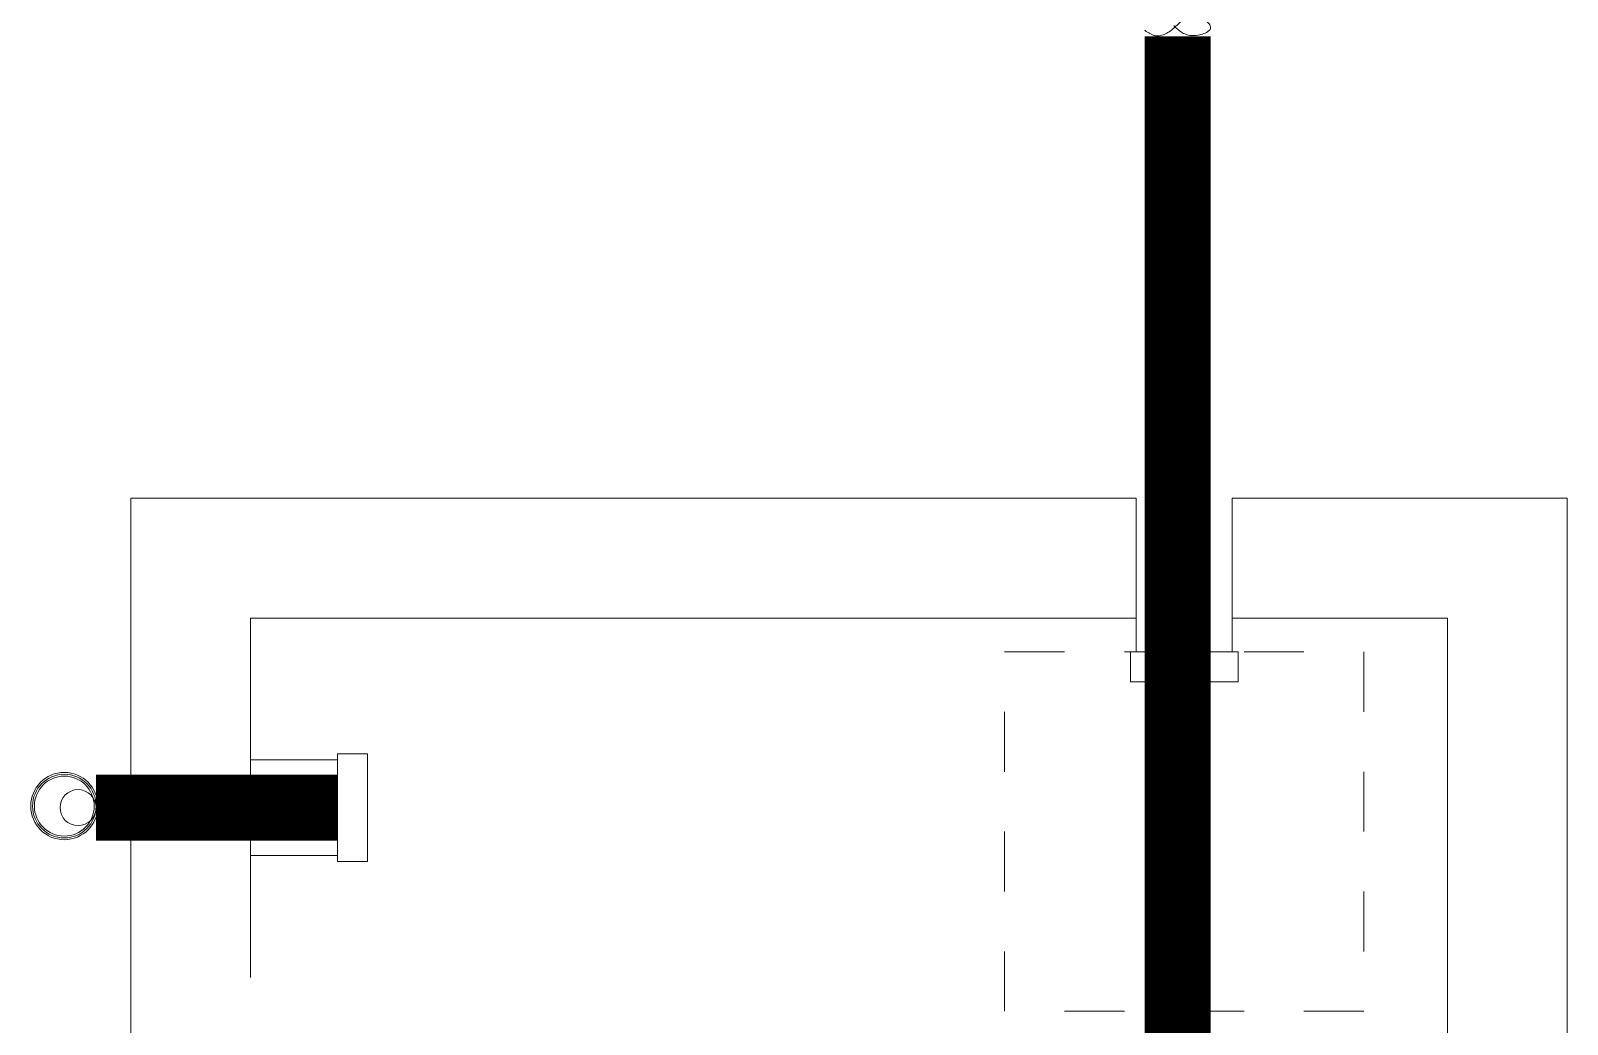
# Model space of a CAD drawing. Header units: millimetres. Extents: x 553474 to 556484, y 6145926 to 6146600.
# Drawn here: x 556200.986 to 556203.553, y 6146172.235 to 6146173.894 of the extents above; entities that cross this region are included whole.
import ezdxf

# ---------------------------------------------------------------- set-up
doc = ezdxf.new("R2010")
doc.units = ezdxf.units.MM
doc.linetypes.add('DASHED', pattern=[5.5, 4, -1.5])
doc.linetypes.add('DASHED2', pattern=[9.525, 6.35, -3.175])
doc.layers.add('8', color=8, linetype='Continuous', lineweight=0)

# ---------------------------------------------------------------- blocks, each defined once
blk = doc.blocks.new('bajada-100')
at = {"linetype": 'Continuous'}
for radius in [0.0561, 0.0531, 0.05]:
    blk.add_circle((0, 0), radius, dxfattribs=at)

msp = doc.modelspace()

# ---------------------------------------------------------------- linework, layer by layer
at = {"layer": '8'}
for p, q in [((556202.8329, 6146173.1137, 9.796), (556202.8329, 6146172.8571, 9.796)), ((556202.9929, 6146173.1137, 9.796), (556202.9929, 6146172.8571, 9.796))]:
    msp.add_line(p, q, dxfattribs=at)
at = {"layer": '8', "linetype": 'DASHED2'}
for p, q in [((556201.3529, 6146172.6771, 9.796), (556201.4982, 6146172.6771, 9.796)), ((556201.3529, 6146172.5171, 9.796), (556201.4982, 6146172.5171, 9.796))]:
    msp.add_line(p, q, dxfattribs=at)
at = {"layer": '8', "const_width": 0.11}
msp.add_lwpolyline([(556202.9021, 6146148.6045), (556202.9021, 6146173.885)], dxfattribs=at)
at = {"layer": '8', "elevation": 9.796}
for points in [[(556201.1529, 6146171.2937), (556201.1529, 6146173.1137), (556202.8329, 6146173.1137)], [(556202.9929, 6146173.1137), (556203.5529, 6146173.1137), (556203.5529, 6146170.7137), (556201.1529, 6146170.7137), (556201.1529, 6146171.1337)], [(556201.3529, 6146172.3137), (556201.3529, 6146172.9137), (556202.8329, 6146172.9137)], [(556202.9929, 6146172.9137), (556203.3529, 6146172.9137), (556203.3529, 6146170.9137), (556201.3529, 6146170.9137), (556201.3529, 6146171.1337)]]:
    msp.add_lwpolyline(points, dxfattribs=at)
at = {"layer": '8', "linetype": 'DASHED', "ltscale": 0.01, "elevation": 9.796}
msp.add_lwpolyline([(556202.6129, 6146172.8571), (556203.2129, 6146172.8571), (556203.2129, 6146172.2571), (556202.6129, 6146172.2571)], close=True, dxfattribs=at)
at = {"layer": '8', "elevation": 9.796}
for points in [[(556203.0029, 6146172.8571), (556203.0029, 6146172.8071), (556202.8229, 6146172.8071), (556202.8229, 6146172.8571)], [(556201.4982, 6146172.6871), (556201.5482, 6146172.6871), (556201.5482, 6146172.5071), (556201.4982, 6146172.5071)]]:
    msp.add_lwpolyline(points, close=True, dxfattribs=at)
at = {"layer": '8', "const_width": 0.11, "elevation": 9.796}
msp.add_lwpolyline([(556201.0949, 6146172.5971), (556201.4982, 6146172.5971)], dxfattribs=at)
at = {"layer": '8'}
msp.add_circle((556201.0648, 6146172.5971, 9.796), 0.0301, dxfattribs=at)
at = {"layer": '8', "linetype": 'DASHED', "ltscale": 2}
msp.add_open_spline([(556202.8464, 6146173.8953), (556202.852, 6146173.892), (556202.8672, 6146173.8801), (556202.8987, 6146173.8973), (556202.9207, 6146173.9294), (556202.9752, 6146173.8978), (556202.9206, 6146173.8794), (556202.9034, 6146173.895), (556202.8953, 6146173.9029)], degree=3, knots=[17.75888, 17.75888, 17.75888, 17.75888, 41.961102, 86.599648, 134.812393, 181.224093, 226.245695, 270.204947, 270.204947, 270.204947, 270.204947], dxfattribs=at)

# ---------------------------------------------------------------- block references
at = {"layer": '8', "rotation": 270}
msp.add_blockref('bajada-100', (556201.0419, 6146172.5997, 9.796), dxfattribs=at)

doc.saveas('drawing.dxf')
